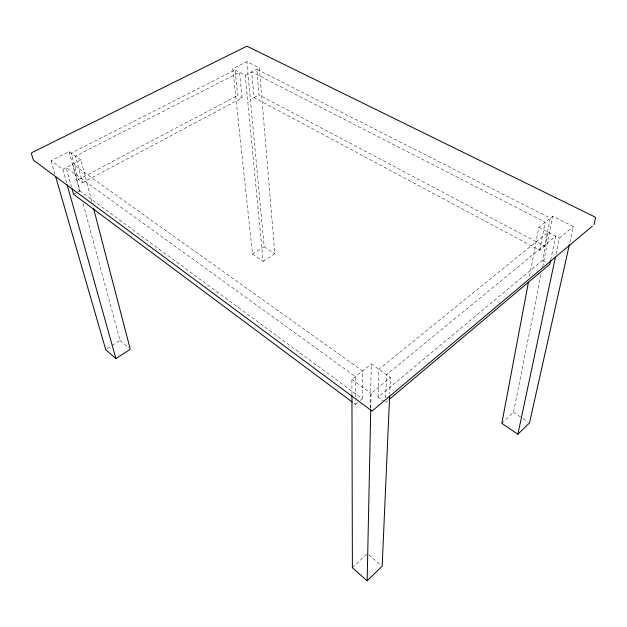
<?xml version="1.0" encoding="UTF-8"?>
<svg xmlns="http://www.w3.org/2000/svg" width="627" height="627" viewBox="0 0 627 627"><rect width="100%" height="100%" fill="white"/><g stroke="black" fill="none" stroke-linecap="round" stroke-linejoin="round"><path stroke-width="0.47" stroke-dasharray="3.13 2.35" d="M353.847 403.247L355.423 404.423L355.431 400.582M355.431 396.742L355.47 376.592L66.141 167.597L71.478 186.877M362.257 398.796L362.539 370.925L72.74 164.188L79.919 190.796L362.257 398.796L360.204 400.481M370.369 407.911L371.262 363.942L390.441 377.415L389.712 394.046M370.769 408.02L371.074 393.38L390.441 377.415M378.034 397.181L378.865 369.279L548.1 232.178L542.496 260.323L378.034 397.181L383.983 401.499M385.66 397.769L386.561 374.687L555.655 236.097L550.78 259.57M529.533 276.342L538.773 227.35L552.802 216.143L573.423 226.559L569.582 243.715M539.745 250.291L545.192 222.217L251.701 71.917L254.013 97.577L539.745 250.291L544.714 246.223L550.279 218.157L256.819 69.276L259.006 94.904L544.714 246.223M501.827 423.335L513.466 412.3L541.289 273.552M542.629 266.859L552.802 216.143M556.016 254.335L559.456 238.072L573.423 226.559M352.39 567.764L366.717 554.15M385.472 402.573L387.713 400.692M355.423 404.423L359.522 401.045M351.943 394.077L351.904 379.445L371.262 363.942M263.152 261.412L274.798 253.716L259.359 67.967L246.842 61.642L232.766 68.766L252.524 254.201L263.152 261.412L245.251 75.24L232.766 68.766M107.327 348.596L111.285 346.018M112.076 345.501L120.008 340.351L82.819 202.599M252.524 254.201L264.155 246.638L246.842 61.642M74.315 193.79L77.513 192.081M78.312 191.65L79.919 190.796M254.013 97.577L259.006 94.904M82.513 182.676L242.132 97.922L239.545 72.277L75.491 156.162L82.513 182.676L78.297 179.612L71.196 153.145L235.015 69.934L237.696 95.523L242.132 97.922M78.297 179.612L237.696 95.523M80.914 159.979L69.056 151.648L51.053 160.763L62.818 169.306L80.914 159.979L91.777 201.604M245.251 75.24L259.359 67.967M538.773 227.35L559.456 238.072M542.496 260.323L546.556 262.509M264.155 246.638L274.798 253.716M513.466 412.3L522.283 418.154M523.083 418.687L527.895 421.877M351.904 379.445L371.074 393.38M120.008 340.351L128.801 347.93M368.872 554.77L380.683 564.951M51.053 160.763L55.137 174.855M62.818 169.306L66.783 183.437M69.056 151.648L80.272 193.163"/><path stroke-width="0.94" d="M351.943 395.057L352.39 567.764L367.156 580.814L370.753 409M389.626 395.998L382.164 566.22L367.156 580.814M528.451 282.111L501.827 423.335L517.886 434.237L529.494 422.943L569.371 244.671M550.584 260.511L549.801 264.265L389.202 399.43M517.886 434.237L555.404 257.203M593.965 224.725L595.65 217.828L594.631 216.817L246.913 46.186L32.142 152.486L31.35 153.49L33.325 159.932L34.798 161.186L372.054 411.046L592.366 226.128M55.678 176.736L105.736 349.623L115.94 358.652L130.267 349.192L93.501 208.227M352.28 402.079L73.516 194.221L71.987 188.711M67.042 184.377L115.94 358.652"/></g></svg>
